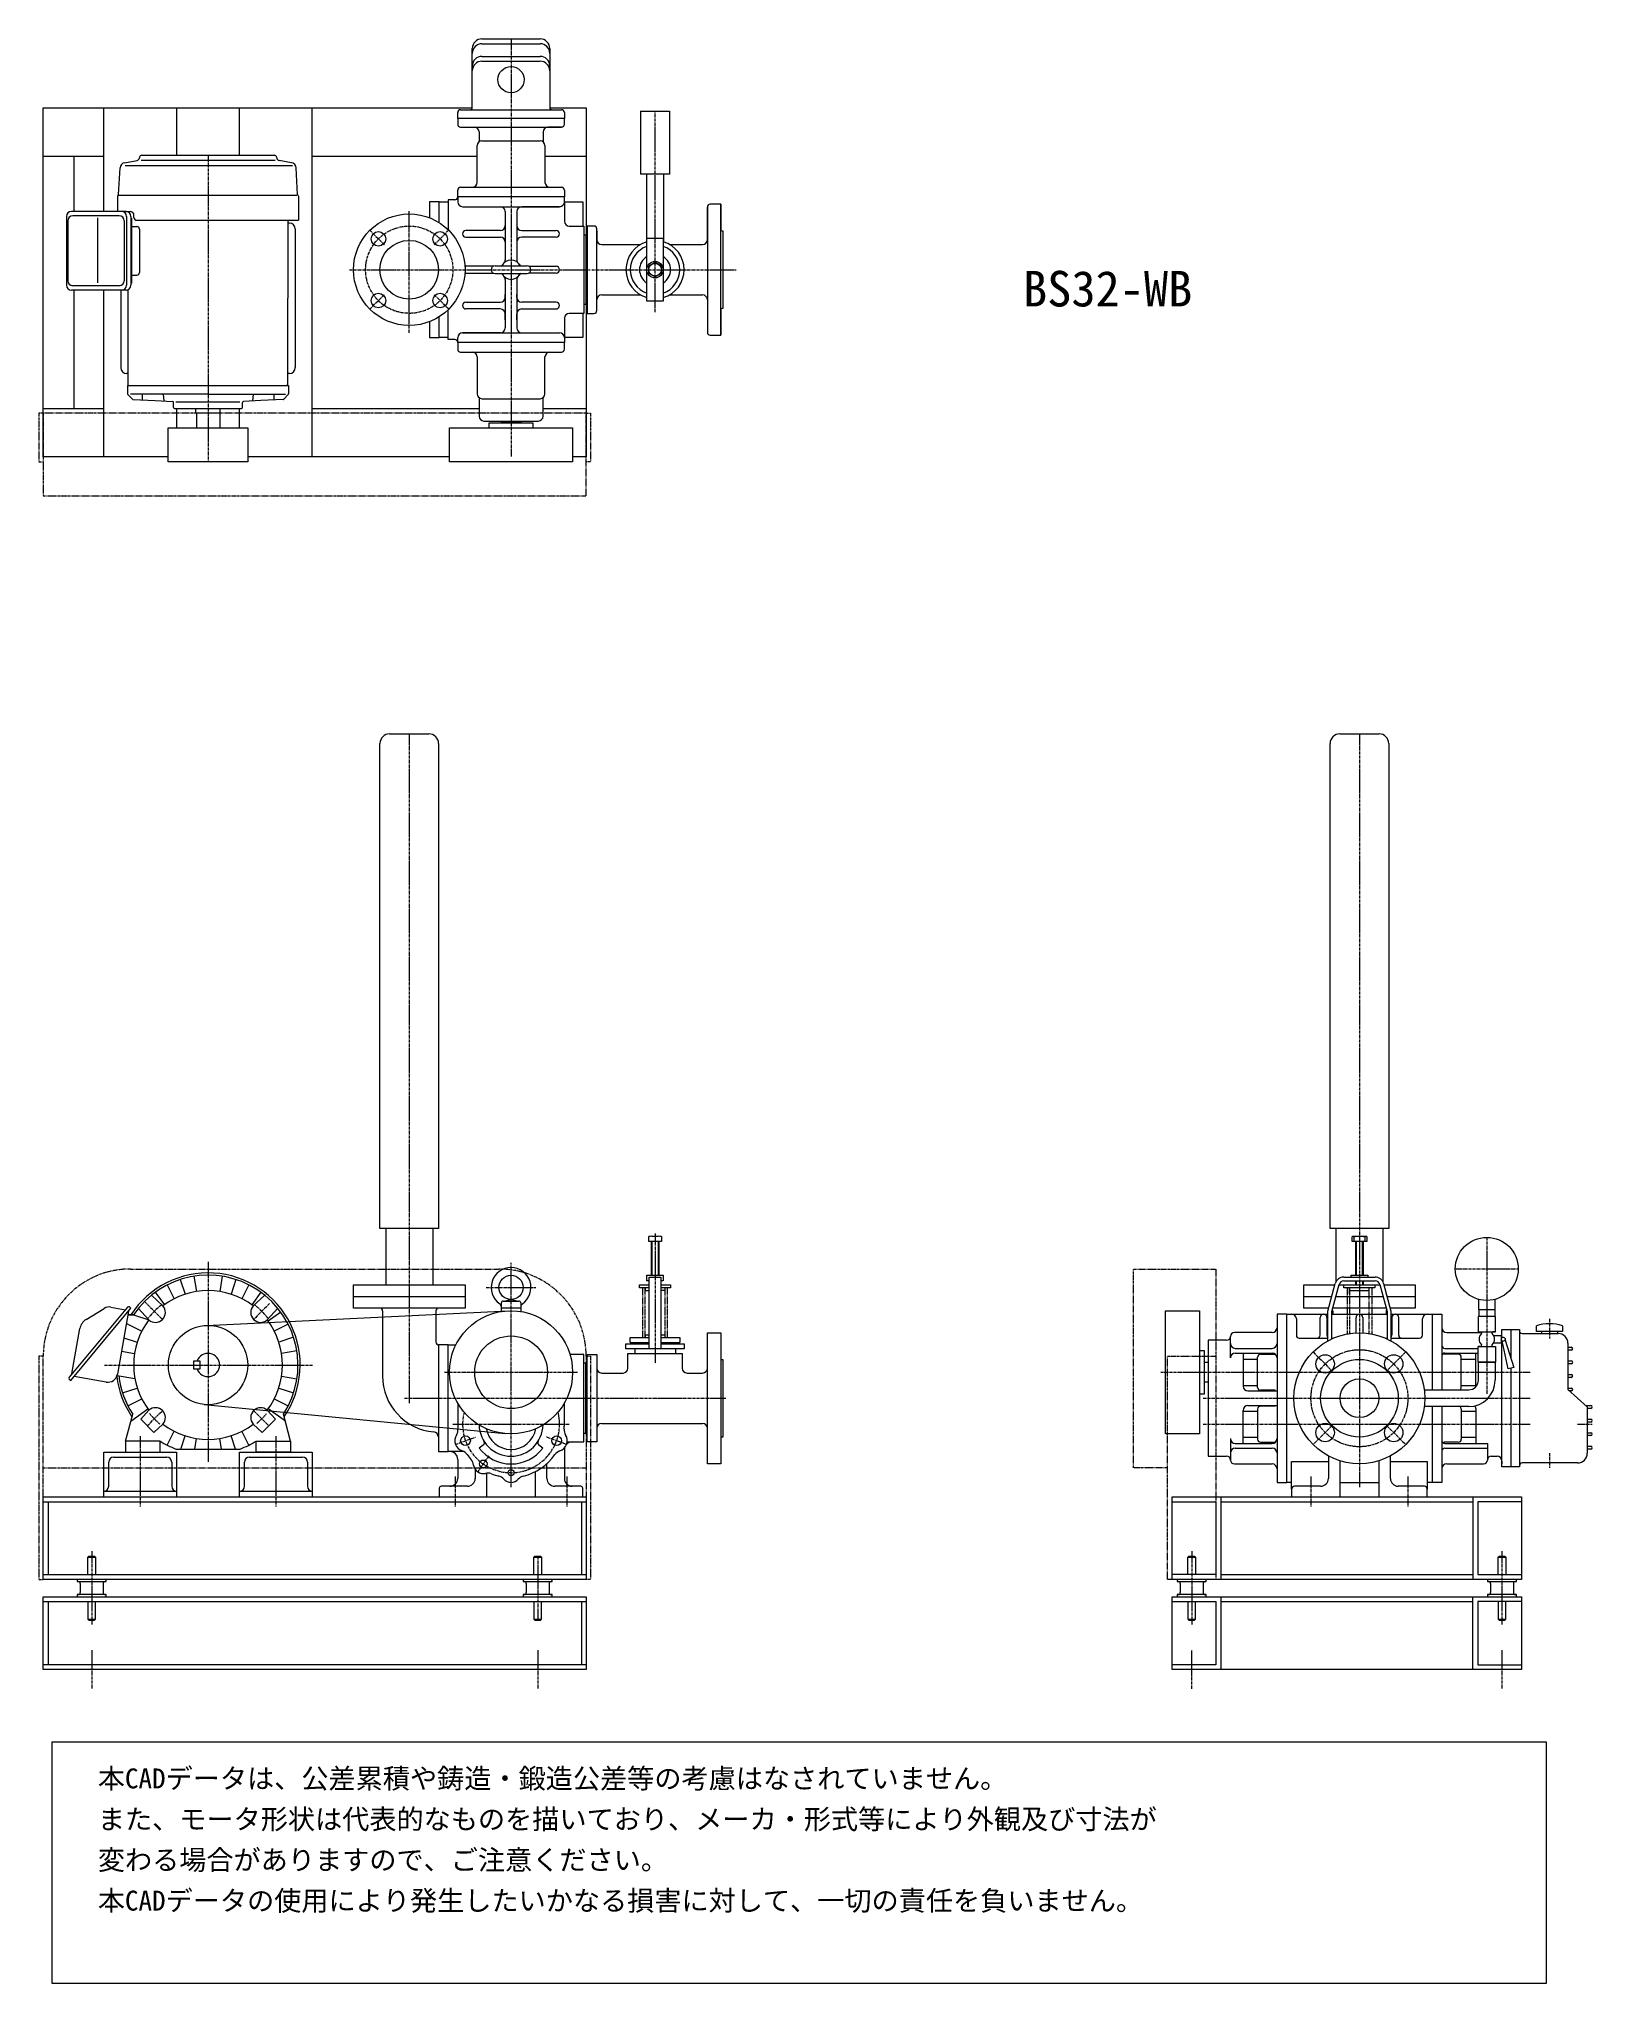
# Model space of a CAD drawing. Units: millimetres at full size, sheet at 1:4. Extents: x -801 to 801, y -1002 to 1002.
import ezdxf
from ezdxf.enums import TextEntityAlignment as Align

# ---------------------------------------------------------------- set-up
doc = ezdxf.new("R2010")
doc.units = ezdxf.units.MM
doc.header["$LTSCALE"] = 4
doc.linetypes.add('USER10', pattern=[1.125, 0.75, -0.125, 0.125, -0.125])
doc.linetypes.add('USER9', pattern=[1.25, 0.625, -0.125, 0.125, -0.125, 0.125, -0.125])
for name, color, linetype, lineweight in [('0-2_オブジェクト', 3, 'Continuous', 18), ('0-3_テキスト（引出線含む）', 7, 'Continuous', 18), ('0-7_細線', 6, 'Continuous', 18), ('0-B_想像線（二点鎖線）', 2, 'USER9', 18), ('0-C_中心線', 1, 'USER10', 18), ('0-D_1', 3, 'Continuous', 18)]:
    doc.layers.add(name, color=color, linetype=linetype, lineweight=lineweight)
doc.styles.add('ＭＳ ゴシック', font='')
doc.styles.get('ＭＳ ゴシック').set_extended_font_data('MS Gothic')

# ---------------------------------------------------------------- blocks, each defined once
blk = doc.blocks.new('CADデータコメント')
at = {"layer": '0-3_テキスト（引出線含む）'}
blk.add_lwpolyline([(0, 0), (220.2162, 0), (220.2162, 35.4971), (0, 35.4971)], close=True, dxfattribs=at)
at = {"layer": '0-3_テキスト（引出線含む）', "style": 'ＭＳ ゴシック'}
for s, p in [('本CADデータは、公差累積や鋳造・鍛造公差等の考慮はなされていません。', (6.7558, 27.8017)), ('また、モータ形状は代表的なものを描いており、メーカ・形式等により外観及び寸法が', (6.7558, 21.8017)), ('変わる場合がありますので、ご注意ください。', (6.7558, 15.8017)), ('本CADデータの使用により発生したいかなる損害に対して、一切の責任を負いません。', (6.7558, 9.8017))]:
    blk.add_text(s, height=2.933, dxfattribs=at).set_placement(p, align=Align.BOTTOM_LEFT)

msp = doc.modelspace()

# ---------------------------------------------------------------- linework, layer by layer
at = {"layer": '0-2_オブジェクト'}
for p, q in [((-343.86, 1002.404), (-283.86, 1002.404)), ((-353.86, 987.404), (-353.86, 992.404)), ((-353.86, 974.404), (-353.86, 987.404)), ((-343.86, 997.404), (-283.86, 997.404)), ((-343.86, 984.404), (-283.86, 984.404)), ((-273.86, 992.404), (-273.86, 987.404)), ((-273.86, 987.404), (-273.86, 974.404)), ((-353.86, 969.404), (-353.86, 974.404)), ((-353.86, 931.404), (-353.86, 969.404)), ((-343.86, 979.404), (-283.86, 979.404)), ((-273.86, 974.404), (-273.86, 969.404)), ((-273.86, 969.404), (-273.86, 931.404)), ((-733.86, 824.405), (-733.86, 931.404)), ((-658.86, 931.404), (-658.86, 882.405)), ((-593.86, 882.404), (-593.86, 931.404)), ((-518.86, 571.404), (-518.86, 931.404)), ((-365.86, 929.404), (-355.86, 929.404)), ((-365.86, 929.404), (-261.86, 929.404)), ((-271.86, 929.404), (-261.86, 929.404)), ((-180.36, 927.904), (-150.36, 927.904)), ((-180.36, 927.904), (-180.36, 862.904)), ((-150.36, 927.904), (-150.36, 862.904)), ((-365.86, 911.404), (-261.86, 911.404)), ((-365.86, 911.404), (-351.86, 911.404)), ((-346.86, 906.404), (-346.86, 896.404)), ((-280.86, 906.404), (-280.86, 896.404)), ((-280.86, 906.404), (-280.86, 896.404)), ((-261.86, 911.404), (-275.86, 911.404)), ((-261.86, 911.404), (-275.86, 911.404)), ((-348.86, 854.404), (-348.86, 892.404)), ((-343.86, 897.404), (-283.86, 897.404)), ((-278.86, 892.404), (-278.86, 854.404)), ((-796.36, 881.404), (-733.86, 881.404)), ((-764.36, 824.405), (-764.36, 881.404)), ((-518.86, 881.404), (-348.86, 881.404)), ((-278.86, 881.404), (-236.36, 881.404)), ((-150.36, 862.904), (-180.36, 862.904)), ((-174.01, 862.904), (-174.01, 793.13)), ((-156.71, 862.904), (-156.71, 793.13)), ((-368.86, 839.404), (-368.86, 846.404)), ((-365.86, 849.404), (-353.86, 849.404)), ((-365.86, 849.404), (-261.86, 849.404)), ((-273.86, 849.404), (-261.86, 849.404)), ((-258.86, 846.404), (-258.86, 839.404)), ((-363.86, 829.404), (-324.86, 829.404)), ((-363.86, 829.404), (-263.86, 829.404)), ((-319.86, 824.404), (-319.86, 774.603)), ((-307.86, 824.404), (-307.86, 774.603)), ((-263.86, 829.404), (-302.86, 829.404)), ((-258.86, 834.404), (-258.86, 814.404)), ((-111.36, 828.904), (-111.36, 699.904)), ((-111.36, 795.404), (-111.36, 828.904)), ((-97.36, 831.904), (-97.36, 805.404)), ((-324.86, 804.904), (-360.36, 804.904)), ((-319.86, 815.932), (-319.86, 809.904)), ((-307.86, 815.932), (-307.86, 809.904)), ((-302.86, 804.904), (-267.36, 804.904)), ((-238.86, 809.404), (-238.86, 801.404)), ((-225.36, 722.404), (-225.36, 806.404)), ((-225.36, 804.404), (-225.36, 795.404)), ((-360.36, 797.904), (-324.86, 797.904)), ((-319.86, 792.904), (-319.86, 790.135)), ((-307.86, 792.904), (-307.86, 790.135)), ((-267.36, 797.904), (-302.86, 797.904)), ((-220.36, 790.404), (-180.327, 790.404)), ((-150.393, 790.404), (-116.36, 790.404)), ((-332.297, 767.904), (-360.36, 767.904)), ((-330.36, 768.404), (-297.36, 768.404)), ((-295.424, 767.904), (-267.36, 767.904)), ((-165.36, 771.91), (-171.86, 768.157)), ((-158.86, 768.157), (-165.36, 771.91)), ((-764.36, 621.404), (-764.36, 743.407)), ((-733.86, 571.404), (-733.86, 743.407)), ((-360.36, 760.904), (-332.297, 760.904)), ((-330.36, 760.404), (-297.36, 760.404)), ((-319.86, 754.206), (-319.86, 704.404)), ((-307.86, 754.206), (-307.86, 704.404)), ((-267.36, 760.904), (-295.424, 760.904)), ((-360.36, 730.904), (-324.86, 730.904)), ((-324.86, 723.904), (-360.36, 723.904)), ((-319.86, 735.904), (-319.86, 738.674)), ((-307.86, 735.904), (-307.86, 738.674)), ((-267.36, 730.904), (-302.86, 730.904)), ((-302.86, 723.904), (-267.36, 723.904)), ((-238.86, 727.404), (-238.86, 719.404)), ((-225.36, 724.404), (-225.36, 733.404)), ((-220.36, 738.404), (-180.327, 738.404)), ((-150.393, 738.404), (-116.36, 738.404)), ((-111.36, 733.404), (-111.36, 699.904)), ((-97.36, 723.404), (-97.36, 696.904)), ((-319.86, 712.877), (-319.86, 718.904)), ((-307.86, 712.877), (-307.86, 718.904)), ((-258.86, 714.404), (-258.86, 694.404)), ((-368.86, 689.404), (-368.86, 682.404)), ((-324.86, 699.404), (-363.86, 699.404)), ((-363.86, 699.404), (-263.86, 699.404)), ((-302.86, 699.404), (-263.86, 699.404)), ((-258.86, 682.404), (-258.86, 689.404)), ((-365.86, 679.404), (-353.86, 679.404)), ((-365.86, 679.404), (-261.86, 679.404)), ((-348.86, 674.404), (-348.86, 636.404)), ((-278.86, 636.404), (-278.86, 674.404)), ((-273.86, 679.404), (-261.86, 679.404)), ((-346.86, 632.404), (-346.86, 613.404)), ((-343.86, 631.404), (-283.86, 631.404)), ((-280.86, 613.404), (-280.86, 632.404)), ((-796.36, 621.404), (-733.86, 621.404)), ((-658.86, 621.404), (-593.86, 621.404)), ((-658.86, 621.404), (-658.86, 601.404)), ((-593.86, 601.404), (-593.86, 621.404)), ((-518.86, 621.404), (-346.86, 621.404)), ((-341.86, 608.404), (-285.86, 608.404)), ((-280.86, 621.404), (-236.36, 621.404)), ((-377.36, 571.404), (-585.36, 571.404)), ((-439.11, 285.782), (-398.61, 285.782)), ((540.89, 285.782), (581.39, 285.782)), ((-443.16, -224.218), (-443.16, -282.218)), ((-394.56, -224.218), (-394.56, -282.218)), ((-169.36, -237.718), (-169.36, -272.218)), ((-168.61, -232.221), (-162.11, -232.221)), ((-165.36, -232.555), (-165.36, -237.718)), ((-161.36, -237.718), (-161.36, -272.218)), ((536.84, -224.218), (536.84, -279.372)), ((553.64, -232.669), (554.416, -232.221)), ((555.511, -233.241), (555.511, -237.718)), ((557.14, -237.718), (557.14, -272.218)), ((565.14, -237.718), (565.14, -272.218)), ((566.769, -233.241), (566.769, -237.718)), ((568.64, -232.669), (567.864, -232.221)), ((585.44, -224.218), (585.44, -279.372)), ((-655.015, -276.78), (-650.063, -292.018)), ((-640.866, -273.383), (-638.359, -289.208)), ((-611.854, -273.383), (-614.361, -289.208)), ((-597.706, -276.78), (-602.657, -292.018)), ((544.977, -274.218), (551.64, -274.218)), ((544.977, -278.218), (577.303, -278.218)), ((551.64, -274.218), (570.64, -274.218)), ((557.14, -278.218), (557.14, -282.218)), ((565.14, -278.218), (565.14, -282.218)), ((570.64, -274.218), (577.303, -274.218)), ((-684.83, -292.999), (-672.901, -303.997)), ((-680.864, -289.951), (-671.446, -302.913)), ((-668.458, -282.348), (-661.183, -296.624)), ((-584.263, -282.348), (-591.537, -296.624)), ((-571.856, -289.951), (-581.274, -302.913)), ((-579.82, -303.997), (-567.89, -292.999)), ((-321.86, -298.968), (-305.86, -298.968)), ((536.853, -294.218), (585.427, -294.218)), ((540.068, -282.218), (557.14, -282.218)), ((565.14, -282.218), (582.212, -282.218)), ((-709.382, -305.283), (-769.698, -377.56)), ((-752.139, -318.021), (-733.548, -306.605)), ((-726.489, -305.29), (-711.592, -307.917)), ((-708.292, -309.288), (-719.748, -374.26)), ((-703.238, -313.121), (-687.332, -318.428)), ((-698.33, -306.498), (-687.332, -318.428)), ((-628.337, -324.107), (-316.928, -309.043)), ((-565.388, -318.428), (-554.391, -306.498)), ((-551.342, -310.465), (-564.305, -319.883)), ((-446.36, -309.218), (-446.36, -376.218)), ((-391.36, -309.218), (-391.36, -341.218)), ((-323.86, -305.968), (-323.86, -300.968)), ((-323.86, -305.968), (-323.86, -305.074)), ((-303.86, -300.968), (-303.86, -305.968)), ((-303.86, -305.074), (-303.86, -305.968)), ((496.14, -317.468), (496.14, -334.32)), ((520.64, -334.32), (520.64, -315.968)), ((527.64, -315.968), (527.64, -334.32)), ((532.64, -312.468), (589.64, -312.468)), ((588.643, -306.218), (533.637, -306.218)), ((533.64, -309.218), (533.64, -312.468)), ((557.64, -331.809), (557.64, -315.968)), ((564.64, -315.968), (564.64, -331.809)), ((588.64, -309.218), (588.64, -312.468)), ((594.64, -315.968), (594.64, -334.32)), ((601.64, -334.32), (601.64, -315.968)), ((626.14, -334.32), (626.14, -317.468)), ((684.159, -307.868), (684.159, -314.868)), ((700.821, -307.868), (700.821, -314.868)), ((-766.766, -374.066), (-758.525, -327.329)), ((-713.138, -336.773), (-699.311, -341.265)), ((-710.546, -322.074), (-694.704, -330.145)), ((-543.74, -322.871), (-558.016, -330.145)), ((-538.171, -336.314), (-553.41, -341.265)), ((428.14, -357.609), (428.14, -335.468)), ((471.14, -331.468), (432.14, -331.468)), ((499.14, -337.32), (528.64, -337.32)), ((532.64, -337.32), (534.216, -337.32)), ((588.064, -337.32), (589.64, -337.32)), ((593.64, -337.32), (623.14, -337.32)), ((651.14, -331.468), (687.182, -331.468)), ((683.49, -330.868), (686.265, -330.868)), ((701.49, -330.868), (698.715, -330.868)), ((707.49, -336.368), (709.49, -336.368)), ((707.49, -340.368), (708.455, -340.368)), ((708.14, -334.468), (708.14, -331.468)), ((729.14, -332.468), (766.14, -332.468)), ((748.809, -330.468), (748.809, -332.468)), ((765.471, -330.468), (765.471, -332.468)), ((-715.617, -350.832), (-702.12, -352.969)), ((-534.775, -350.463), (-550.6, -352.969)), ((-186.315, -348.218), (-186.315, -353.218)), ((-144.405, -348.218), (-144.405, -353.218)), ((433.14, -347.794), (471.14, -347.794)), ((433.14, -352.609), (471.14, -352.609)), ((441.14, -352.609), (441.14, -386.718)), ((441.14, -358.968), (456.14, -358.968)), ((456.14, -388.043), (456.14, -356.893)), ((649.14, -347.794), (683.49, -347.794)), ((649.14, -352.609), (683.49, -352.609)), ((666.14, -388.043), (666.14, -356.893)), ((666.14, -358.968), (681.14, -358.968)), ((681.14, -387.403), (681.14, -352.609)), ((686.265, -345.868), (683.49, -345.868)), ((698.715, -345.868), (701.49, -345.868)), ((776.14, -346.718), (779.64, -346.718)), ((779.64, -349.718), (776.14, -349.718)), ((776.14, -360.718), (779.64, -360.718)), ((-731.596, -382.556), (-764.52, -376.692)), ((-720.008, -375.734), (-701.78, -378.948)), ((-534.775, -379.474), (-550.6, -376.968)), ((-220.36, -373.218), (-198.36, -373.218)), ((-132.36, -373.218), (-116.36, -373.218)), ((779.64, -363.718), (776.14, -363.718)), ((776.14, -374.718), (779.64, -374.718)), ((779.64, -377.718), (776.14, -377.718)), ((-714.549, -393.623), (-699.311, -388.671)), ((-708.981, -407.066), (-694.704, -399.792)), ((-558.016, -399.792), (-543.74, -407.066)), ((-553.41, -388.671), (-538.171, -393.623)), ((441.14, -385.968), (456.14, -385.968)), ((446.14, -391.718), (476.14, -391.718)), ((628.083, -390.568), (673.84, -390.568)), ((666.14, -385.968), (681.14, -385.968)), ((776.14, -388.718), (779.64, -388.718)), ((779.64, -391.718), (777.807, -391.718)), ((-711.36, -443.378), (-704.115, -415.491)), ((-706.102, -422.904), (-688.415, -410.054)), ((-630.295, -405.688), (-319.968, -435.674)), ((-546.619, -422.904), (-564.305, -410.054)), ((-541.36, -443.378), (-548.605, -415.491)), ((-368.86, -404.206), (-368.86, -425.968)), ((-258.86, -425.968), (-258.86, -404.206)), ((441.14, -445.828), (441.14, -411.718)), ((441.14, -412.468), (456.14, -412.468)), ((446.14, -406.718), (476.14, -406.718)), ((456.14, -410.393), (456.14, -441.543)), ((673.84, -407.868), (628.083, -407.868)), ((666.14, -410.393), (666.14, -441.543)), ((666.14, -412.468), (681.14, -412.468)), ((681.14, -409.718), (681.14, -445.828)), ((794.473, -406.718), (799.64, -406.718)), ((799.64, -409.718), (796.14, -409.718)), ((796.14, -420.718), (799.64, -420.718)), ((-668.458, -447.589), (-661.183, -433.313)), ((-654.495, -451.559), (-650.063, -437.919)), ((-640.075, -451.559), (-638.359, -440.729)), ((-612.646, -451.559), (-614.361, -440.729)), ((-598.225, -451.559), (-602.657, -437.919)), ((-584.263, -447.589), (-591.537, -433.313)), ((-220.36, -425.218), (-116.36, -425.218)), ((428.14, -440.828), (428.14, -462.968)), ((441.14, -439.468), (456.14, -439.468)), ((666.14, -439.468), (681.14, -439.468)), ((799.64, -423.718), (796.14, -423.718)), ((796.14, -434.718), (799.64, -434.718)), ((799.64, -437.718), (796.14, -437.718)), ((-723.86, -459.968), (-668.86, -459.968)), ((-659.532, -451.559), (-593.189, -451.559)), ((-583.86, -459.968), (-528.86, -459.968)), ((-342.511, -447.558), (-346.604, -450.643)), ((-281.116, -450.643), (-285.209, -447.558)), ((-258.86, -452.218), (-258.86, -481.968)), ((433.14, -445.828), (471.14, -445.828)), ((433.14, -450.643), (471.14, -450.643)), ((529.14, -458.651), (529.14, -481.968)), ((593.14, -481.968), (593.14, -458.651)), ((649.14, -450.643), (693.14, -450.643)), ((697.14, -458.968), (703.14, -458.968)), ((796.14, -448.718), (799.64, -448.718)), ((799.64, -451.718), (796.14, -451.718)), ((-728.86, -489.968), (-728.86, -464.968)), ((-663.86, -464.968), (-663.86, -489.968)), ((-588.86, -489.968), (-588.86, -464.968)), ((-523.86, -464.968), (-523.86, -489.968)), ((-368.86, -462.218), (-368.86, -481.968)), ((-350.86, -472.472), (-350.86, -481.968)), ((-276.86, -481.968), (-276.86, -466.662)), ((432.14, -466.968), (471.14, -466.968)), ((651.14, -466.968), (689.14, -466.968)), ((708.14, -463.968), (708.14, -466.968)), ((786.14, -465.968), (729.14, -465.968)), ((-733.86, -494.968), (-658.86, -494.968)), ((-593.86, -494.968), (-518.86, -494.968)), ((-358.86, -489.968), (-385.86, -489.968)), ((-241.86, -489.968), (-268.86, -489.968)), ((418.14, -500.968), (418.14, -585.968)), ((521.14, -489.968), (494.14, -489.968)), ((541.14, -485.968), (581.14, -485.968)), ((628.14, -489.968), (601.14, -489.968)), ((678.14, -500.968), (678.14, -585.968)), ((-796.36, -505.968), (-236.36, -505.968)), ((-791.36, -505.968), (-791.36, -580.968)), ((-241.36, -505.968), (-241.36, -580.968)), ((418.14, -505.968), (678.14, -505.968)), ((-796.36, -580.968), (-236.36, -580.968)), ((-750.36, -562.968), (-742.36, -562.968)), ((-290.36, -562.968), (-282.36, -562.968)), ((384.14, -562.968), (392.14, -562.968)), ((418.14, -580.968), (678.14, -580.968)), ((704.14, -562.968), (712.14, -562.968)), ((-761.36, -588.268), (-760.16, -588.268)), ((-758.16, -590.268), (-758.16, -599.668)), ((-734.56, -590.268), (-734.56, -599.668)), ((-731.36, -588.268), (-732.56, -588.268)), ((-301.36, -588.268), (-300.16, -588.268)), ((-298.16, -590.268), (-298.16, -599.668)), ((-274.56, -590.268), (-274.56, -599.668)), ((-271.36, -588.268), (-272.56, -588.268)), ((373.14, -588.268), (374.34, -588.268)), ((376.34, -590.268), (376.34, -599.668)), ((399.94, -590.268), (399.94, -599.668)), ((403.14, -588.268), (401.94, -588.268)), ((693.14, -588.268), (694.34, -588.268)), ((696.34, -590.268), (696.34, -599.668)), ((719.94, -590.268), (719.94, -599.668)), ((723.14, -588.268), (721.94, -588.268)), ((-796.36, -608.968), (-236.36, -608.968)), ((-791.36, -608.968), (-791.36, -673.968)), ((-760.16, -601.668), (-761.36, -601.668)), ((-732.56, -601.668), (-731.36, -601.668)), ((-300.16, -601.668), (-301.36, -601.668)), ((-272.56, -601.668), (-271.36, -601.668)), ((-241.36, -608.968), (-241.36, -673.968)), ((374.34, -601.668), (373.14, -601.668)), ((401.94, -601.668), (403.14, -601.668)), ((418.14, -603.968), (418.14, -678.968)), ((418.14, -608.968), (678.14, -608.968)), ((678.14, -678.968), (678.14, -603.968)), ((694.34, -601.668), (693.14, -601.668)), ((721.94, -601.668), (723.14, -601.668)), ((-750.36, -626.968), (-742.36, -626.968)), ((-290.36, -626.968), (-282.36, -626.968)), ((384.14, -626.968), (392.14, -626.968)), ((704.14, -626.968), (712.14, -626.968)), ((-236.36, -673.968), (-796.36, -673.968))]:
    msp.add_line(p, q, dxfattribs=at)
for points in [[(-667.36, 571.404), (-796.36, 571.404), (-796.36, 931.404), (-353.86, 931.404)], [(-258.86, 926.404), (-258.86, 920.404), (-368.86, 920.404), (-368.86, 926.404)], [(-273.86, 931.404), (-236.36, 931.404), (-236.36, 800.404)], [(-258.86, 914.404), (-258.86, 920.404), (-368.86, 920.404), (-368.86, 914.404)], [(-387.86, 834.404), (-397.86, 834.404), (-397.86, 817.932)], [(-387.86, 812.832), (-387.86, 834.404), (-378.86, 834.404)], [(-371.86, 836.404), (-378.86, 836.404), (-378.86, 805.711)], [(-258.86, 834.404), (-258.86, 839.404), (-368.86, 839.404), (-368.86, 834.404)], [(-258.86, 834.404), (-239.86, 834.404), (-239.86, 809.404)], [(-108.36, 696.904), (-97.36, 696.904), (-97.36, 831.904), (-108.36, 831.904)], [(-253.86, 809.404), (-238.86, 809.404), (-238.86, 719.404), (-253.86, 719.404)], [(-228.36, 809.404), (-235.36, 809.404), (-235.36, 719.404), (-228.36, 719.404)], [(-96.36, 804.404), (-95.36, 804.404), (-95.36, 724.404), (-96.36, 724.404)], [(-237.86, 800.404), (-236.86, 800.404), (-236.86, 728.404), (-237.86, 728.404)], [(-235.36, 800.404), (-236.86, 800.404), (-236.86, 728.404), (-235.36, 728.404)], [(-158.86, 768.157), (-158.86, 760.652), (-165.36, 756.899), (-171.86, 760.652), (-171.86, 768.157)], [(-371.86, 692.404), (-378.86, 692.404), (-378.86, 723.098)], [(-236.36, 728.404), (-236.36, 571.404), (-250.36, 571.404)], [(-397.86, 710.876), (-397.86, 694.404), (-387.86, 694.404)], [(-378.86, 694.404), (-387.86, 694.404), (-387.86, 715.977)], [(-239.86, 719.404), (-239.86, 694.404), (-258.86, 694.404)], [(-258.86, 694.404), (-258.86, 689.404), (-368.86, 689.404), (-368.86, 694.404)], [(-336.36, 601.404), (-336.36, 606.404), (-291.36, 606.404), (-291.36, 601.404)], [(-303.86, 608.404), (-303.86, 606.404), (-323.86, 606.404), (-323.86, 608.404)], [(-388.61, 275.782), (-388.61, -224.218), (-449.11, -224.218), (-449.11, 275.782)], [(591.39, 275.777), (591.39, -224.218), (530.89, -224.218), (530.89, 275.782)], [(-158.86, -232.555), (-158.86, -237.718), (-171.86, -237.718), (-171.86, -232.555)], [(-171.36, -278.218), (-173.86, -278.218), (-173.86, -272.218), (-156.86, -272.218), (-156.86, -278.218), (-159.36, -278.218)], [(552.64, -273.218), (552.64, -272.218), (569.64, -272.218), (569.64, -273.218)], [(-476.36, -294.218), (-476.36, -282.218), (-361.36, -282.218), (-361.36, -294.218)], [(-321.86, -298.968), (-313.86, -297.468), (-305.86, -298.968)], [(-171.36, -285.218), (-181.36, -285.218), (-181.36, -282.218), (-171.36, -282.218)], [(-175.56, -285.218), (-175.56, -288.218), (-171.36, -288.218)], [(-159.36, -282.218), (-149.36, -282.218), (-149.36, -285.218), (-159.36, -285.218)], [(-155.16, -285.218), (-155.16, -288.218), (-159.36, -288.218)], [(503.64, -294.218), (503.64, -282.218), (535.927, -282.218)], [(529.496, -306.218), (503.64, -306.218), (503.64, -294.218), (532.712, -294.218)], [(528.64, -340.058), (528.64, -309.414), (536.283, -280.889)], [(532.64, -338.03), (532.64, -309.941), (540.147, -281.924)], [(550.94, -285.218), (550.94, -288.218), (571.34, -288.218), (571.34, -285.218)], [(582.133, -281.924), (589.64, -309.941), (589.64, -338.03)], [(585.997, -280.889), (593.64, -309.414), (593.64, -340.058)], [(586.353, -282.218), (618.64, -282.218), (618.64, -294.218)], [(589.568, -294.218), (618.64, -294.218), (618.64, -306.218), (592.784, -306.218)], [(683.99, -297.237), (683.99, -307.868), (700.99, -307.868), (700.99, -297.237)], [(-769.53, -379.481), (-767.954, -380.804), (-705.894, -306.43), (-707.46, -305.115)], [(-703.238, -313.121), (-708.968, -313.121), (-703.238, -313.121)], [(-323.86, -309.761), (-323.86, -305.968), (-303.86, -305.968), (-303.86, -309.761)], [(486.14, -312.468), (476.14, -312.468), (476.14, -485.968), (486.14, -485.968)], [(491.14, -485.968), (486.14, -485.968), (486.14, -312.468), (528.64, -312.468)], [(593.64, -312.468), (636.14, -312.468), (636.14, -390.568)], [(636.14, -312.468), (646.14, -312.468), (646.14, -390.568)], [(-190.36, -341.718), (-190.86, -341.718), (-190.86, -336.718), (-171.36, -336.718)], [(-175.36, -336.718), (-175.36, -333.718), (-171.36, -333.718)], [(-159.36, -333.718), (-155.36, -333.718), (-155.36, -336.718)], [(-159.36, -336.718), (-139.86, -336.718), (-139.86, -341.718), (-140.36, -341.718)], [(424.14, -339.468), (405.14, -339.468), (405.14, -458.968), (424.14, -458.968)], [(699.418, -334.368), (707.49, -334.368), (707.49, -342.368), (699.418, -342.368)], [(708.14, -336.368), (708.14, -328.468), (717.14, -328.468), (717.14, -357.394)], [(717.14, -368.319), (717.14, -469.968), (708.14, -469.968), (708.14, -340.368)], [(711.281, -339.258), (720.388, -367.448), (714.592, -369.001), (708.384, -340.034)], [(717.14, -328.468), (726.14, -328.468), (726.14, -469.968), (717.14, -469.968)], [(770.64, -324.468), (770.64, -330.468), (743.64, -330.468), (743.64, -324.468)], [(-378.86, -344.218), (-388.86, -344.218), (-388.86, -454.218), (-378.86, -454.218)], [(-362.586, -454.218), (-378.86, -454.218), (-378.86, -344.218), (-370.73, -344.218)], [(-255.936, -444.218), (-238.86, -444.218), (-238.86, -354.218), (-253.039, -354.218)], [(-159.36, -343.218), (-135.36, -343.218), (-135.36, -348.218), (-195.36, -348.218), (-195.36, -343.218), (-171.36, -343.218)], [(-193.36, -368.218), (-193.36, -353.218), (-137.36, -353.218), (-137.36, -368.218)], [(-190.36, -343.218), (-190.36, -341.718), (-171.36, -341.718)], [(-159.36, -341.718), (-140.36, -341.718), (-140.36, -343.218)], [(-97.36, -359.218), (-95.36, -359.218), (-95.36, -439.218), (-97.36, -439.218)], [(396.14, -349.968), (401.14, -349.968), (401.14, -394.968), (396.14, -394.968)], [(459.14, -353.893), (474.14, -353.893), (474.14, -353.609)], [(663.14, -353.893), (648.14, -353.893), (648.14, -352.78)], [(776.14, -342.468), (776.14, -390.218), (796.14, -408.218), (796.14, -455.968)], [(-238.86, -435.218), (-236.86, -435.218), (-236.86, -363.218), (-238.86, -363.218)], [(-235.36, -363.218), (-236.86, -363.218), (-236.86, -435.218), (-235.36, -435.218)], [(405.14, -362.468), (401.14, -362.468), (401.14, -382.468), (405.14, -382.468)], [(683.84, -380.568), (683.84, -361.868), (701.14, -361.868), (701.14, -380.568)], [(474.14, -391.718), (474.14, -391.043), (459.14, -391.043)], [(-687.332, -411.509), (-695.785, -420.894), (-682.286, -434.394), (-672.901, -425.94)], [(-565.388, -411.509), (-556.935, -420.894), (-570.434, -434.394), (-579.82, -425.94)], [(474.14, -406.718), (474.14, -407.393), (459.14, -407.393)], [(636.14, -407.868), (636.14, -485.968), (631.14, -485.968)], [(646.14, -407.868), (646.14, -485.968), (636.14, -485.968)], [(-733.86, -500.968), (-733.86, -454.968), (-658.86, -454.968), (-658.86, -500.968)], [(-593.86, -500.968), (-593.86, -454.968), (-518.86, -454.968), (-518.86, -500.968)], [(459.14, -444.543), (474.14, -444.543), (474.14, -444.828)], [(663.14, -444.543), (648.14, -444.543), (648.14, -445.657)], [(649.14, -445.828), (693.14, -445.828), (693.14, -462.968)], [(-387.86, -491.968), (-387.86, -500.968), (-338.86, -500.968), (-338.86, -476.422)], [(-288.86, -474.958), (-288.86, -500.968), (-239.86, -500.968), (-239.86, -491.968)], [(491.14, -492.968), (491.14, -500.968), (541.14, -500.968), (541.14, -463.687)], [(491.14, -492.968), (491.14, -464.582), (529.14, -464.582)], [(581.14, -463.687), (581.14, -500.968), (631.14, -500.968), (631.14, -492.968)], [(593.14, -464.582), (631.14, -464.582), (631.14, -492.968)], [(368.14, -505.968), (413.14, -505.968), (413.14, -580.968), (368.14, -580.968)], [(728.14, -505.968), (683.14, -505.968), (683.14, -580.968), (728.14, -580.968)], [(-750.36, -580.968), (-750.36, -562.968), (-749.36, -561.968), (-743.36, -561.968), (-742.36, -562.968), (-742.36, -580.968)], [(-290.36, -580.968), (-290.36, -562.968), (-289.36, -561.968), (-283.36, -561.968), (-282.36, -562.968), (-282.36, -580.968)], [(384.14, -580.968), (384.14, -562.968), (385.14, -561.968), (391.14, -561.968), (392.14, -562.968), (392.14, -580.968)], [(704.14, -580.968), (704.14, -562.968), (705.14, -561.968), (711.14, -561.968), (712.14, -562.968), (712.14, -580.968)], [(-750.36, -608.968), (-750.36, -626.968), (-749.36, -627.968), (-743.36, -627.968), (-742.36, -626.968), (-742.36, -608.968)], [(-290.36, -608.968), (-290.36, -626.968), (-289.36, -627.968), (-283.36, -627.968), (-282.36, -626.968), (-282.36, -608.968)], [(368.14, -608.968), (413.14, -608.968), (413.14, -673.968), (368.14, -673.968)], [(384.14, -608.968), (384.14, -626.968), (385.14, -627.968), (391.14, -627.968), (392.14, -626.968), (392.14, -608.968)], [(728.14, -608.968), (683.14, -608.968), (683.14, -673.968), (728.14, -673.968)], [(704.14, -608.968), (704.14, -626.968), (705.14, -627.968), (711.14, -627.968), (712.14, -626.968), (712.14, -608.968)]]:
    msp.add_lwpolyline(points, dxfattribs=at)
for points in [[(-173.86, 796.904), (-156.86, 796.904), (-156.86, 731.904), (-173.86, 731.904)], [(-585.36, 566.404), (-667.36, 566.404), (-667.36, 601.404), (-585.36, 601.404)], [(-250.36, 566.404), (-377.36, 566.404), (-377.36, 601.404), (-250.36, 601.404)], [(553.64, -237.718), (553.64, -232.669), (554.416, -232.221), (567.864, -232.221), (568.64, -232.669), (568.64, -237.718)], [(-171.36, -348.218), (-171.36, -274.218), (-159.36, -274.218), (-159.36, -348.218)], [(-476.36, -306.218), (-476.36, -294.218), (-361.36, -294.218), (-361.36, -306.218)], [(545.14, -285.218), (545.14, -282.218), (577.14, -282.218), (577.14, -285.218)], [(361.14, -435.968), (361.14, -308.968), (396.14, -308.968), (396.14, -435.968)], [(701.49, -314.868), (683.49, -314.868), (683.49, -330.868), (701.49, -330.868)], [(-111.36, -466.718), (-111.36, -331.718), (-97.36, -331.718), (-97.36, -466.718)], [(-235.36, -444.218), (-235.36, -354.218), (-225.36, -354.218), (-225.36, -444.218)], [(683.49, -361.868), (683.49, -345.868), (701.49, -345.868), (701.49, -361.868)], [(-634.36, -360.968), (-641.36, -360.968), (-641.36, -368.968), (-634.36, -368.968)], [(-711.36, -454.968), (-675.86, -454.968), (-675.86, -443.378), (-711.36, -443.378)], [(-541.36, -454.968), (-576.86, -454.968), (-576.86, -443.378), (-541.36, -443.378)], [(-796.36, -585.968), (-796.36, -500.968), (-236.36, -500.968), (-236.36, -585.968)], [(368.14, -585.968), (368.14, -500.968), (728.14, -500.968), (728.14, -585.968)], [(-731.36, -585.968), (-761.36, -585.968), (-761.36, -588.268), (-731.36, -588.268)], [(-271.36, -585.968), (-301.36, -585.968), (-301.36, -588.268), (-271.36, -588.268)], [(403.14, -585.968), (373.14, -585.968), (373.14, -588.268), (403.14, -588.268)], [(723.14, -585.968), (693.14, -585.968), (693.14, -588.268), (723.14, -588.268)], [(-236.36, -603.968), (-236.36, -678.968), (-796.36, -678.968), (-796.36, -603.968)], [(-731.36, -601.668), (-761.36, -601.668), (-761.36, -603.968), (-731.36, -603.968)], [(-271.36, -601.668), (-301.36, -601.668), (-301.36, -603.968), (-271.36, -603.968)], [(368.14, -603.968), (728.14, -603.968), (728.14, -678.968), (368.14, -678.968)], [(403.14, -601.668), (373.14, -601.668), (373.14, -603.968), (403.14, -603.968)], [(723.14, -601.668), (693.14, -601.668), (693.14, -603.968), (723.14, -603.968)]]:
    msp.add_lwpolyline(points, close=True, dxfattribs=at)
for centre, radius in [((-313.86, 960.404), 13.5), ((-418.86, 764.404), 57.5), ((-450.68, 796.224), 7.5), ((-387.04, 796.224), 7.5), ((-418.86, 764.404), 30.251), ((-165.36, 764.404), 8.5), ((-165.36, 764.404), 6.5), ((-450.68, 732.585), 7.5), ((-387.04, 732.585), 7.5), ((692.49, -265.868), 32.5), ((-313.86, -284.968), 12.5), ((-313.86, -372.468), 63.5), ((-626.36, -364.968), 40.909), ((-313.86, -372.468), 37.5), ((561.14, -399.218), 67.5), ((709.49, -338.368), 2), ((525.785, -363.863), 9.5), ((561.14, -399.218), 40), ((596.495, -363.863), 9.5), ((561.14, -399.218), 20), ((-360.845, -443.069), 5), ((-266.876, -443.069), 5), ((525.785, -434.574), 9.5), ((596.495, -434.574), 9.5), ((-342.539, -466.926), 4), ((-313.86, -475.968), 3)]:
    msp.add_circle(centre, radius, dxfattribs=at)
for centre, radius, start, end in [((-343.86, 992.404), 10, 90, 180), ((-283.86, 992.404), 10, 0, 90), ((-343.86, 987.404), 10, 90, 180), ((-343.86, 974.404), 10, 90, 180), ((-283.86, 987.404), 10, 0, 90), ((-283.86, 974.404), 10, 0, 90), ((-343.86, 969.404), 10, 90, 180), ((-283.86, 969.404), 10, 0, 90), ((-365.86, 926.404), 3, 90, 180), ((-355.86, 931.404), 2, 270, 0), ((-271.86, 931.404), 2, 180, 270), ((-261.86, 926.404), 3, 0, 90), ((-365.86, 914.404), 3, 180, 270), ((-351.86, 906.404), 5, 0, 90), ((-275.86, 906.404), 5, 90, 180), ((-275.86, 906.404), 5, 90, 180), ((-261.86, 914.404), 3, 270, 0), ((-343.86, 892.404), 5, 90, 180), ((-283.86, 892.404), 5, 0, 90), ((-365.86, 846.404), 3, 90, 180), ((-353.86, 854.404), 5, 270, 0), ((-273.86, 854.404), 5, 180, 270), ((-261.86, 846.404), 3, 0, 90), ((-371.86, 839.404), 3, 270, 0), ((-363.86, 834.404), 5, 180, 270), ((-324.86, 824.404), 5, 0, 90), ((-302.86, 824.404), 5, 90, 180), ((-263.86, 834.404), 5, 270, 0), ((-108.36, 828.904), 3, 90, 180), ((-360.36, 801.404), 3.5, 90, 270), ((-324.86, 809.904), 5, 270, 0), ((-302.86, 809.904), 5, 180, 270), ((-267.36, 801.404), 3.5, 270, 90), ((-253.86, 814.404), 5, 180, 270), ((-228.36, 806.404), 3, 0, 90), ((-96.36, 805.404), 1, 180, 270), ((-324.86, 792.904), 5, 0, 90), ((-302.86, 792.904), 5, 90, 180), ((-237.86, 801.404), 1, 180, 270), ((-220.36, 795.404), 5, 180, 270), ((-165.36, 764.404), 30, 106.45928, 253.54072), ((-165.36, 764.404), 25.5, 109.47125, 250.52875), ((-165.36, 764.404), 30, 286.45923, 73.54077), ((-165.36, 764.404), 25.5, 289.4712, 70.5288), ((-116.36, 795.404), 5, 270, 0), ((-360.36, 764.404), 3.5, 90, 108.25139), ((-330.36, 764.404), 4, 90, 270), ((-326.219, 772.904), 5, 295.84193, 325.48189), ((-313.86, 764.404), 10, 23.578, 156.418), ((-313.86, 764.404), 10, 137.16657, 145.48189), ((-324.86, 774.603), 5, 317.16657, 0), ((-302.86, 774.603), 5, 180, 222.83343), ((-313.86, 764.404), 10, 34.51811, 42.83343), ((-301.501, 772.904), 5, 214.51811, 244.15807), ((-297.36, 764.404), 4, 270, 90), ((-267.36, 764.404), 3.5, 270, 90), ((-165.36, 764.404), 16, 122.08994, 237.91006), ((-165.36, 764.404), 16, 302.08998, 57.91002), ((-360.36, 764.404), 3.5, 251.74861, 270), ((-326.219, 755.904), 5, 34.51811, 64.15807), ((-313.86, 764.404), 10, 203.58, 336.42), ((-313.86, 764.404), 10, 214.51811, 222.83343), ((-324.86, 754.206), 5, 0, 42.83343), ((-302.86, 754.206), 5, 137.16657, 180), ((-313.86, 764.404), 10, 317.16657, 325.48189), ((-301.501, 755.904), 5, 115.84193, 145.48189), ((-360.36, 727.404), 3.5, 90, 270), ((-324.86, 735.904), 5, 270, 0), ((-324.86, 718.904), 5, 0, 90), ((-302.86, 735.904), 5, 180, 270), ((-302.86, 718.904), 5, 90, 180), ((-267.36, 727.404), 3.5, 270, 90), ((-237.86, 727.404), 1, 90, 180), ((-228.36, 722.404), 3, 270, 0), ((-220.36, 733.404), 5, 90, 180), ((-116.36, 733.404), 5, 0, 90), ((-96.36, 723.404), 1, 90, 180), ((-324.86, 704.404), 5, 270, 0), ((-302.86, 704.404), 5, 180, 270), ((-253.86, 714.404), 5, 90, 180), ((-371.86, 689.404), 3, 0, 90), ((-363.86, 694.404), 5, 90, 180), ((-365.86, 682.404), 3, 180, 270), ((-263.86, 694.404), 5, 0, 90), ((-261.86, 682.404), 3, 270, 0), ((-108.36, 699.904), 3, 180, 270), ((-353.86, 674.404), 5, 0, 90), ((-273.86, 674.404), 5, 90, 180), ((-343.86, 636.404), 5, 180, 270), ((-283.86, 636.404), 5, 270, 0), ((-341.86, 613.404), 5, 180, 270), ((-285.86, 613.404), 5, 270, 0), ((-439.11, 275.782), 10, 90, 180), ((-398.61, 275.782), 10, 0, 90), ((540.89, 275.782), 10, 90, 180), ((581.39, 275.782), 10, 0, 90), ((-168.61, -248.221), 16, 78.28024, 101.71976), ((-162.11, -248.221), 16, 78.28024, 101.71976), ((554.488, -233.241), 1.023, 0, 94.01427), ((561.14, -248.218), 16, 69.40115, 110.59885), ((567.792, -233.241), 1.023, 85.98573, 180), ((-626.36, -364.968), 95, 325.74526, 146.923), ((-626.36, -364.968), 92.727, 326.9857, 146.00349), ((-313.86, -284.968), 20.5, 304.8499, 235.1501), ((544.977, -283.218), 9, 90, 165), ((544.977, -283.218), 5, 90, 165), ((551.64, -273.218), 1, 270, 0), ((570.64, -273.218), 1, 180, 270), ((577.303, -283.218), 9, 15, 90), ((577.303, -283.218), 5, 15, 90), ((-626.36, -364.968), 76.704, 52.64511, 127.35489), ((-321.86, -300.968), 2, 90, 180), ((-305.86, -300.968), 2, 0, 90), ((-745.096, -329.697), 13.636, 121.10115, 170), ((-728.265, -315.362), 10.227, 80, 121.10115), ((-708.337, -306.16), 1.364, 50, 140), ((-626.36, -364.968), 76.704, 142.64511, 217.35489), ((-680.599, -310.73), 10.227, 228.82255, 41.17745), ((-572.122, -310.73), 10.227, 138.82255, 311.17745), ((-626.36, -364.968), 76.704, 322.64511, 37.35489), ((-449.36, -309.218), 3, 0, 90), ((-388.36, -309.218), 3, 90, 180), ((-327.86, -305.074), 4, 0, 55.1501), ((-299.86, -305.074), 4, 124.8499, 180), ((491.14, -317.468), 5, 0, 90), ((524.14, -315.968), 3.5, 0, 180), ((530.64, -309.218), 3, 0, 30.0672), ((561.14, -315.968), 3.5, 0, 180), ((591.64, -309.218), 3, 149.9328, 180), ((598.14, -315.968), 3.5, 0, 180), ((631.14, -317.468), 5, 90, 180), ((424.14, -335.468), 4, 270, 0), ((432.14, -335.468), 4, 90, 180), ((471.14, -326.468), 5, 270, 0), ((499.14, -334.32), 3, 180, 270), ((517.64, -334.32), 3, 270, 0), ((530.64, -334.32), 3, 180, 228.18969), ((591.64, -334.32), 3, 311.81031, 0), ((604.64, -334.32), 3, 180, 270), ((623.14, -334.32), 3, 270, 0), ((651.14, -326.468), 5, 180, 270), ((692.49, -338.368), 8, 133.76174, 226.23826), ((686.265, -331.868), 1, 313.76174, 90), ((698.715, -331.868), 1, 90, 226.23826), ((692.49, -338.368), 8, 313.76174, 46.23826), ((703.14, -334.468), 5, 337.66632, 0), ((729.14, -329.468), 3, 180, 270), ((757.14, -369.031), 46.562, 73.14606, 106.85394), ((766.14, -342.468), 10, 0, 90), ((-626.36, -364.968), 12, 199.47122, 160.52878), ((-388.36, -341.218), 3, 180, 270), ((433.14, -342.794), 5, 180, 270), ((433.14, -357.609), 5, 90, 180), ((459.14, -356.893), 3, 90, 180), ((471.14, -342.794), 5, 270, 0), ((471.14, -357.609), 5, 0, 90), ((649.14, -344.794), 3, 180, 270), ((649.14, -355.609), 3, 90, 180), ((663.14, -356.893), 3, 0, 90), ((686.265, -344.868), 1, 270, 46.23826), ((698.715, -344.868), 1, 133.76174, 270), ((779.64, -348.218), 1.5, 270, 90), ((779.64, -362.218), 1.5, 270, 90), ((-768.653, -378.437), 1.364, 140, 230), ((-729.82, -372.484), 10.227, 260, 350), ((-626.36, -364.968), 95, 187.22804, 214.25475), ((-626.36, -364.968), 92.727, 186.84013, 213.0143), ((-388.36, -376.218), 58, 180, 264.99161), ((-220.36, -368.218), 5, 180, 270), ((-198.36, -368.218), 5, 270, 0), ((-132.36, -368.218), 5, 180, 270), ((-116.36, -368.218), 5, 270, 0), ((673.84, -380.568), 10, 270, 0), ((673.84, -380.568), 27.3, 270, 0), ((779.64, -376.218), 1.5, 270, 90), ((446.14, -386.718), 5, 180, 270), ((459.14, -388.043), 3, 180, 270), ((663.14, -388.043), 3, 302.68346, 0), ((779.64, -390.218), 1.5, 270, 90), ((-680.599, -419.207), 10.227, 318.82255, 131.17745), ((-572.122, -419.207), 10.227, 48.82255, 221.17745), ((446.14, -411.718), 5, 90, 180), ((459.14, -410.393), 3, 90, 180), ((663.14, -410.393), 3, 0, 57.31654), ((678.14, -409.718), 3, 0, 56.65353), ((799.64, -408.218), 1.5, 270, 90), ((799.64, -422.218), 1.5, 270, 90), ((-626.36, -364.968), 76.704, 232.64511, 307.35489), ((-393.86, -438.978), 5, 0, 84.99161), ((-360.845, -443.069), 11, 147.69287, 252.30713), ((-378.594, -431.846), 10, 327.69287, 5.18786), ((-313.86, -425.968), 55, 180, 185.18786), ((-313.86, -425.968), 33, 181.31446, 358.68554), ((-313.86, -425.968), 26, 190.22826, 349.77174), ((-266.876, -443.069), 11, 287.69287, 32.30713), ((-249.126, -431.846), 10, 174.81214, 212.30713), ((-313.86, -425.968), 55, 354.81214, 0), ((-220.36, -430.218), 5, 90, 180), ((-116.36, -430.218), 5, 0, 90), ((433.14, -440.828), 5, 180, 270), ((471.14, -440.828), 5, 270, 0), ((799.64, -436.218), 1.5, 270, 90), ((-723.86, -464.968), 5, 90, 180), ((-626.36, -364.968), 92.727, 237.7356, 249.0389), ((-668.86, -464.968), 5, 0, 90), ((-626.36, -364.968), 92.727, 290.9611, 302.2644), ((-583.86, -464.968), 5, 90, 180), ((-528.86, -464.968), 5, 0, 90), ((-376.86, -462.218), 8, 0, 90), ((-367.227, -463.076), 10, 34.81214, 72.30713), ((-313.86, -425.968), 55, 214.81214, 221.67463), ((-313.86, -425.968), 41, 217, 323), ((-344.316, -445.163), 3, 307, 32.21981), ((-313.86, -425.968), 55, 283.32537, 325.18786), ((-283.404, -445.163), 3, 147.78019, 233), ((-260.493, -463.076), 10, 107.69287, 145.18786), ((-250.86, -452.218), 8, 166.59854, 180), ((-250.86, -452.218), 8, 90, 133.92598), ((424.14, -462.968), 4, 0, 90), ((433.14, -455.643), 5, 90, 180), ((459.14, -441.543), 3, 180, 270), ((471.14, -455.643), 5, 0, 90), ((649.14, -442.828), 3, 180, 270), ((649.14, -453.643), 3, 90, 180), ((663.14, -441.543), 3, 270, 0), ((697.14, -462.968), 4, 90, 180), ((703.14, -463.968), 5, 0, 90), ((786.14, -455.968), 10, 270, 0), ((799.64, -450.218), 1.5, 270, 90), ((-362.411, -469.187), 10, 6.49082, 41.67463), ((-342.539, -466.926), 10, 186.49082, 283.50918), ((-337.867, -486.373), 10, 68.32537, 103.50918), ((-313.86, -425.968), 55, 248.32537, 256.67463), ((-328.841, -489.218), 10, 41.49082, 76.67463), ((-298.879, -489.218), 10, 103.32537, 138.50918), ((432.14, -462.968), 4, 180, 270), ((471.14, -471.968), 5, 0, 90), ((651.14, -471.968), 5, 90, 180), ((689.14, -462.968), 4, 270, 0), ((729.14, -468.968), 3, 90, 180), ((-733.86, -489.968), 5, 270, 0), ((-658.86, -489.968), 5, 180, 270), ((-593.86, -489.968), 5, 270, 0), ((-518.86, -489.968), 5, 180, 270), ((-385.86, -491.968), 2, 90, 180), ((-376.86, -481.968), 8, 270, 0), ((-358.86, -481.968), 8, 270, 0), ((-313.86, -475.968), 10, 221.49082, 318.50918), ((-268.86, -481.968), 8, 180, 270), ((-250.86, -481.968), 8, 180, 270), ((-241.86, -491.968), 2, 0, 90), ((494.14, -492.968), 3, 90, 180), ((521.14, -481.968), 8, 270, 0), ((601.14, -481.968), 8, 180, 270), ((628.14, -492.968), 3, 0, 90), ((-760.16, -590.268), 2, 0, 90), ((-760.16, -599.668), 2, 270, 0), ((-732.56, -590.268), 2, 90, 180), ((-732.56, -599.668), 2, 180, 270), ((-300.16, -590.268), 2, 0, 90), ((-300.16, -599.668), 2, 270, 0), ((-272.56, -590.268), 2, 90, 180), ((-272.56, -599.668), 2, 180, 270), ((374.34, -590.268), 2, 0, 90), ((374.34, -599.668), 2, 270, 0), ((401.94, -590.268), 2, 90, 180), ((401.94, -599.668), 2, 180, 270), ((694.34, -590.268), 2, 0, 90), ((694.34, -599.668), 2, 270, 0), ((721.94, -590.268), 2, 90, 180), ((721.94, -599.668), 2, 180, 270)]:
    msp.add_arc(centre, radius, start, end, dxfattribs=at)
at = {"layer": '0-7_細線'}
for p, q in [((-168.684, -237.718), (-168.684, -272.218)), ((-162.037, -237.718), (-162.037, -272.218)), ((557.816, -237.718), (557.816, -272.218)), ((564.463, -272.218), (564.463, -237.718)), ((557.816, -278.218), (557.816, -282.218)), ((564.463, -278.218), (564.463, -282.218))]:
    msp.add_line(p, q, dxfattribs=at)
at = {"layer": '0-B_想像線（二点鎖線）'}
for p, q in [((-706.36, -265.968), (-326.36, -265.968)), ((-178.16, -285.218), (-178.16, -336.718)), ((-175.56, -336.718), (-175.56, -285.218)), ((-155.16, -285.218), (-155.16, -336.718)), ((-152.56, -336.718), (-152.56, -285.218)), ((548.34, -285.218), (548.34, -332.943)), ((571.34, -332.494), (571.34, -285.218)), ((573.94, -285.218), (573.94, -332.943)), ((-796.36, -500.968), (-796.36, -355.968)), ((-236.36, -355.968), (-236.36, -500.968)), ((-796.36, -470.968), (-236.36, -470.968))]:
    msp.add_line(p, q, dxfattribs=at)
for points in [[(-796.36, 616.404), (-800.86, 616.404), (-800.86, 566.404), (-796.36, 566.404)], [(-236.36, 616.404), (-231.86, 616.404), (-231.86, 566.404), (-236.36, 566.404)], [(363.14, -470.968), (328.14, -470.968), (328.14, -265.968), (413.14, -265.968), (413.14, -585.968)], [(550.94, -291.718), (550.94, -285.218), (550.94, -332.494)], [(-796.36, -355.968), (-800.86, -355.968), (-800.86, -585.968), (-796.36, -585.968)], [(-236.36, -355.968), (-231.86, -355.968), (-231.86, -585.968), (-236.36, -585.968)], [(368.14, -585.968), (363.14, -585.968), (363.14, -355.968), (413.14, -355.968)]]:
    msp.add_lwpolyline(points, dxfattribs=at)
msp.add_lwpolyline([(-796.36, 531.404), (-236.36, 531.404), (-236.36, 616.404), (-796.36, 616.404)], close=True, dxfattribs=at)
for centre, start, end in [((-706.36, -355.968), 90, 180), ((-326.36, -355.968), 0, 90)]:
    msp.add_arc(centre, 90, start, end, dxfattribs=at)
at = {"layer": '0-C_中心線'}
for p, q in [((-313.86, 1002.404), (-313.86, 571.404)), ((-165.36, 764.404), (-165.36, 927.904)), ((-626.36, 882.404), (-626.36, 566.404)), ((-418.86, 699.222), (-418.86, 824.634)), ((-459.519, 805.063), (-444.316, 789.86)), ((-378.202, 805.063), (-393.404, 789.86)), ((-480.656, 764.404), (-232.212, 764.404)), ((-230.712, 764.404), (-81.805, 764.404)), ((-165.36, 720.561), (-165.36, 764.404)), ((-459.519, 723.746), (-444.316, 738.949)), ((-378.202, 723.746), (-393.404, 738.949)), ((-418.86, 285.782), (-418.86, -404.218)), ((561.14, 285.782), (561.14, -490.968)), ((-165.36, -229.186), (-165.36, -363.218)), ((692.49, -233.368), (692.49, -394.816)), ((-626.36, -258.599), (-626.36, -464.843)), ((-313.86, -490.968), (-313.86, -259.468)), ((659.99, -265.868), (724.99, -265.868)), ((-691.928, -299.4), (-673.367, -317.962)), ((-339.36, -284.968), (-288.36, -284.968)), ((-563.028, -301.636), (-579.354, -317.962)), ((757.14, -317.468), (757.14, -337.468)), ((513.41, -351.489), (532.856, -370.934)), ((608.87, -351.489), (589.424, -370.934)), ((-733.024, -364.968), (-518.122, -364.968)), ((-382.36, -372.468), (-245.36, -372.468)), ((356.14, -372.468), (737.14, -372.468)), ((-423.86, -399.218), (-92.36, -399.218)), ((400.14, -399.218), (737.14, -399.218)), ((-689.036, -427.644), (-673.367, -411.975)), ((-579.354, -411.975), (-563.685, -427.644)), ((-696.36, -438.378), (-696.36, -510.968)), ((-556.36, -438.378), (-556.36, -510.968)), ((-373.86, -425.968), (-253.86, -425.968)), ((-371.181, -446.832), (-350.508, -439.307)), ((-256.539, -446.832), (-277.212, -439.307)), ((400.14, -425.968), (737.14, -425.968)), ((532.856, -427.503), (513.41, -446.948)), ((589.424, -427.503), (608.87, -446.948)), ((786.14, -425.968), (801.14, -425.968)), ((-336.803, -458.735), (-348.275, -475.118)), ((757.14, -455.968), (757.14, -470.968)), ((-371.36, -479.968), (-371.36, -510.968)), ((-256.36, -479.968), (-256.36, -510.968)), ((511.14, -479.968), (511.14, -510.968)), ((611.14, -479.968), (611.14, -510.968)), ((-746.36, -556.968), (-746.36, -632.968)), ((388.14, -556.968), (388.14, -632.968)), ((708.14, -556.968), (708.14, -632.968)), ((-286.36, -561.968), (-286.36, -627.968)), ((-746.36, -658.968), (-746.36, -698.968)), ((-286.36, -658.968), (-286.36, -698.968)), ((388.14, -698.968), (388.14, -658.968)), ((708.14, -658.968), (708.14, -698.968))]:
    msp.add_line(p, q, dxfattribs=at)
for centre, radius in [((-418.86, 764.404), 45), ((561.14, -399.218), 50)]:
    msp.add_circle(centre, radius, dxfattribs=at)
for centre, radius, start, end in [((-626.36, -364.968), 78.409, 128.00752, 141.99248), ((-626.36, -364.968), 78.409, 38.00752, 51.99248), ((-626.36, -364.968), 78.409, 219.55425, 230.48604), ((-626.36, -364.968), 78.409, 309.78183, 320.3454), ((-313.86, -425.968), 50, 165.60543, 0), ((-313.86, -425.968), 50, 0, 14.39457)]:
    msp.add_arc(centre, radius, start, end, dxfattribs=at)
at = {"layer": '0-D_1'}
for p, q in [((-694.861, 882.405), (-557.859, 882.404)), ((-718.585, 841.878), (-717.143, 869.391)), ((-712.4, 874.753), (-699.627, 877.005)), ((-539.265, 871.554), (-711.835, 871.554)), ((-697.102, 880.351), (-697.16, 879.698)), ((-695.388, 877.405), (-557.089, 877.404)), ((-555.618, 880.351), (-555.561, 879.698)), ((-540.321, 874.753), (-553.093, 877.005)), ((-534.135, 841.878), (-535.577, 869.391)), ((-710.99, 824.405), (-767.37, 824.405)), ((-719.61, 840.311), (-719.61, 824.405)), ((-718.967, 841.404), (-534.653, 841.404)), ((-710.912, 824.404), (-706.75, 824.404)), ((-533.11, 840.311), (-533.11, 815.404)), ((-772.37, 819.405), (-772.37, 748.407)), ((-770.95, 814.897), (-770.95, 752.91)), ((-717.91, 819.897), (-765.95, 819.897)), ((-740.14, 750.735), (-740.14, 817.813)), ((-712.91, 814.897), (-712.91, 752.91)), ((-710.53, 819.405), (-710.53, 748.407)), ((-705.99, 819.405), (-705.99, 748.407)), ((-705.3, 817.402), (-705.99, 817.402)), ((-705.3, 817.402), (-705.3, 750.402)), ((-705.3, 808.902), (-699.77, 808.902)), ((-702.75, 818.404), (-702.75, 820.404)), ((-699.75, 815.404), (-533.11, 815.404)), ((-697.17, 806.302), (-697.17, 761.502)), ((-544.06, 815.404), (-544.06, 734.904)), ((-542.36, 812.404), (-544.06, 812.404)), ((-536.36, 806.404), (-536.36, 663.404)), ((-710.99, 743.407), (-767.37, 743.407)), ((-717.91, 747.91), (-765.95, 747.91)), ((-716.36, 743.407), (-716.36, 663.404)), ((-708.66, 644.904), (-708.66, 743.983)), ((-705.99, 750.402), (-705.3, 750.402)), ((-705.3, 758.902), (-699.77, 758.902)), ((-544.06, 644.904), (-544.06, 734.904)), ((-708.66, 657.404), (-710.36, 657.404)), ((-709.36, 644.904), (-709.36, 636.319)), ((-709.36, 644.904), (-543.36, 644.904)), ((-708.66, 644.904), (-707.36, 644.904)), ((-544.06, 644.904), (-545.36, 644.904)), ((-542.36, 657.404), (-544.06, 657.404)), ((-543.36, 644.904), (-543.36, 636.319)), ((-709.067, 635.612), (-704.344, 630.888)), ((-626.36, 636.013), (-706.332, 636.013)), ((-703.689, 630.597), (-680.807, 629.397)), ((-694.229, 635.904), (-694.229, 630.101)), ((-672.557, 635.904), (-694.229, 635.904)), ((-680.807, 629.397), (-662.808, 628.454)), ((-672.807, 635.904), (-672.1, 628.941)), ((-661.86, 622.404), (-661.86, 627.455)), ((-659.644, 628.132), (-593.726, 628.132)), ((-626.36, 636.013), (-546.389, 636.013)), ((-590.86, 622.404), (-590.86, 627.455)), ((-571.913, 629.397), (-589.913, 628.454)), ((-579.913, 635.904), (-580.62, 628.941)), ((-580.163, 635.904), (-558.491, 635.904)), ((-549.031, 630.597), (-571.913, 629.397)), ((-558.491, 635.904), (-558.491, 630.101)), ((-543.653, 635.612), (-548.377, 630.888)), ((-660.86, 621.404), (-591.86, 621.404)), ((-638.86, 616.404), (-638.86, 621.404)), ((-613.86, 616.404), (-638.86, 616.404)), ((-638.36, 616.404), (-638.36, 601.404)), ((-614.36, 616.404), (-614.36, 601.404)), ((-613.86, 616.404), (-613.86, 621.404)), ((-614.36, 566.404), (-638.36, 566.404))]:
    msp.add_line(p, q, dxfattribs=at)
for centre, radius, start, end in [((-694.861, 880.154), 2.25, 90, 174.99982), ((-557.859, 880.154), 2.25, 5.00018, 90), ((-711.401, 869.09), 5.75, 99.99998, 176.99998), ((-700.148, 879.959), 3, 279.99982, 354.99988), ((-552.572, 879.959), 3, 185.00012, 260.00018), ((-541.319, 869.09), 5.75, 3.00002, 80.00002), ((-767.37, 819.405), 5, 90, 180), ((-718.36, 840.311), 1.25, 114.45576, 180), ((-719.085, 841.904), 0.5, 294.45642, 357), ((-715.53, 819.405), 5, 0, 90), ((-710.99, 819.405), 5, 0, 90), ((-706.75, 820.404), 4, 0, 90), ((-533.636, 841.904), 0.5, 183, 245.54358), ((-534.36, 840.311), 1.25, 0, 65.54424), ((-765.95, 814.897), 5, 90, 180), ((-717.91, 814.897), 5, 0, 90), ((-699.75, 818.404), 3, 180, 270), ((-699.77, 806.302), 2.6, 0, 90), ((-542.36, 806.404), 6, 0, 90), ((-767.37, 748.407), 5, 180, 270), ((-765.95, 752.91), 5, 180, 270), ((-717.91, 752.91), 5, 270, 0), ((-715.53, 748.407), 5, 270, 0), ((-710.99, 748.407), 5, 270, 0), ((-699.77, 761.502), 2.6, 270, 0), ((-710.36, 663.404), 6, 180, 270), ((-542.36, 663.404), 6, 270, 0), ((-708.36, 636.319), 1, 180, 225), ((-703.637, 631.595), 1, 225, 266.99989), ((-673.307, 635.404), 0.5, 0, 90), ((-673.307, 635.404), 0.5, 0, 90), ((-662.86, 627.455), 1, 0, 86.99989), ((-660.86, 622.404), 1, 180, 270), ((-591.86, 622.404), 1, 270, 0), ((-589.86, 627.455), 1, 93.00011, 180), ((-579.413, 635.404), 0.5, 90, 180), ((-579.413, 635.404), 0.5, 90, 180), ((-549.084, 631.595), 1, 273.00011, 315), ((-544.36, 636.319), 1, 315, 0)]:
    msp.add_arc(centre, radius, start, end, dxfattribs=at)

# ---------------------------------------------------------------- block references
at = {"layer": '0-3_テキスト（引出線含む）', "xscale": 7, "yscale": 7}
msp.add_blockref('CADデータコメント', (-787.361, -1002.278), dxfattribs=at)

# ---------------------------------------------------------------- texts
at = {"layer": '0-3_テキスト（引出線含む）', "style": 'ＭＳ ゴシック'}
msp.add_text('BS32-WB', height=36.66, dxfattribs=at).set_placement((214.169, 715.523), align=Align.BOTTOM_LEFT)

doc.saveas('drawing.dxf')
